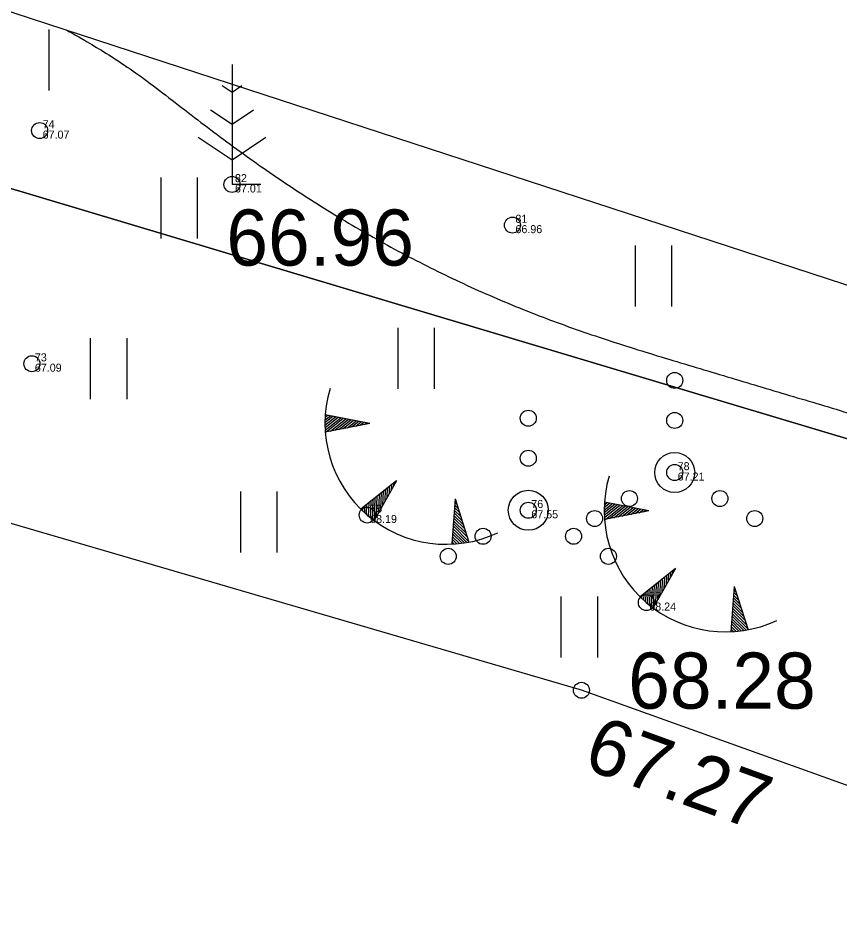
# Model space of a CAD drawing. Extents: x 637298 to 638628, y 6462502 to 6466834.
# Drawn here: x 637762.52 to 637772.78, y 6466301.99 to 6466313.32 of the extents above; entities that cross this region are included whole.
import ezdxf

# ---------------------------------------------------------------- set-up
doc = ezdxf.new("R2010")
doc.units = 0
for name, color, linetype in [('HALJASTUS', 7, 'Continuous'), ('HORISONTAAL-EH2000', 7, 'Continuous'), ('KORGUS-EH2000', 7, 'Continuous'), ('MOOTKORG-EH2000', 7, 'Continuous'), ('MOOTMPUNKT', 7, 'Continuous'), ('MOOTNR', 7, 'Continuous'), ('MOOTPIIR', 7, 'Continuous'), ('PIIR', 7, 'Continuous'), ('PUU', 7, 'Continuous'), ('RELJEEF', 7, 'Continuous'), ('TEE', 7, 'Continuous')]:
    doc.layers.add(name, color=color, linetype=linetype)

msp = doc.modelspace()

# ---------------------------------------------------------------- linework, layer by layer
at = {"layer": 'HALJASTUS'}
for p, q in [((637762.899, 6466313.183), (637762.899, 6466312.422)), ((637764.297, 6466311.334), (637764.297, 6466310.573)), ((637764.753, 6466311.334), (637764.753, 6466310.573)), ((637770.219, 6466310.486), (637770.219, 6466309.725)), ((637770.674, 6466310.486), (637770.674, 6466309.725)), ((637767.256, 6466309.456), (637767.256, 6466308.695)), ((637767.711, 6466309.456), (637767.711, 6466308.695)), ((637763.416, 6466309.327), (637763.416, 6466308.566)), ((637763.871, 6466309.327), (637763.871, 6466308.566)), ((637765.292, 6466307.412), (637765.292, 6466306.651)), ((637765.747, 6466307.412), (637765.747, 6466306.651)), ((637769.293, 6466306.1), (637769.293, 6466305.339)), ((637769.748, 6466306.1), (637769.748, 6466305.339))]:
    msp.add_line(p, q, dxfattribs=at)
for centre, radius in [((637770.714, 6466308.8), 0.1), ((637768.886, 6466308.328), 0.1), ((637770.714, 6466308.3), 0.1), ((637768.886, 6466307.828), 0.1), ((637770.714, 6466307.65), 0.25), ((637768.886, 6466307.178), 0.25), ((637770.149, 6466307.325), 0.1), ((637771.279, 6466307.325), 0.1), ((637769.714, 6466307.075), 0.1), ((637771.714, 6466307.075), 0.1), ((637768.321, 6466306.853), 0.1), ((637769.451, 6466306.853), 0.1), ((637767.886, 6466306.603), 0.1), ((637769.886, 6466306.603), 0.1)]:
    msp.add_circle(centre, radius, dxfattribs=at)
at = {"layer": 'HORISONTAAL-EH2000'}
for points in [[(637696.466, 6466314.263), (637696.48, 6466314.269), (637696.742, 6466314.381), (637697.246, 6466314.621), (637697.972, 6466314.98), (637698.704, 6466315.287), (637699.453, 6466315.479), (637700.226, 6466315.51), (637701.015, 6466315.404), (637701.807, 6466315.201), (637702.586, 6466314.942), (637703.344, 6466314.662), (637704.084, 6466314.369), (637704.813, 6466314.067), (637705.537, 6466313.757), (637706.264, 6466313.441), (637706.99, 6466313.116), (637707.71, 6466312.776), (637708.42, 6466312.415), (637709.122, 6466312.043), (637709.83, 6466311.68), (637710.538, 6466311.317), (637711.24, 6466310.945), (637711.932, 6466310.554), (637712.612, 6466310.142), (637713.289, 6466309.725), (637713.976, 6466309.324), (637714.675, 6466308.946), (637715.37, 6466308.56), (637716.053, 6466308.151), (637716.723, 6466307.722), (637717.382, 6466307.276), (637718.03, 6466306.815), (637718.673, 6466306.347), (637719.328, 6466305.895), (637719.988, 6466305.45), (637720.639, 6466304.994), (637721.265, 6466304.506), (637721.865, 6466303.982), (637722.465, 6466303.461), (637723.096, 6466302.979), (637723.753, 6466302.531), (637724.4, 6466302.068), (637725.016, 6466301.566), (637725.619, 6466301.045), (637726.231, 6466300.537), (637726.871, 6466300.067), (637727.524, 6466299.614), (637728.128, 6466299.095), (637728.703, 6466298.538), (637729.278, 6466297.981), (637729.882, 6466297.465), (637730.543, 6466297.03), (637731.255, 6466296.682), (637731.995, 6466296.39), (637732.747, 6466296.124), (637733.498, 6466295.854), (637734.237, 6466295.556), (637734.962, 6466295.23), (637735.677, 6466294.883), (637736.386, 6466294.522), (637737.091, 6466294.155), (637737.794, 6466293.782), (637738.495, 6466293.408), (637739.2, 6466293.04), (637739.911, 6466292.685), (637740.631, 6466292.347), (637741.355, 6466292.019), (637742.08, 6466291.692), (637742.802, 6466291.359), (637743.519, 6466291.015), (637744.23, 6466290.659), (637744.937, 6466290.296), (637745.641, 6466289.926), (637746.342, 6466289.552), (637747.042, 6466289.173), (637747.737, 6466288.787), (637748.427, 6466288.392), (637749.111, 6466287.987), (637749.787, 6466287.568), (637750.454, 6466287.136), (637751.12, 6466286.701), (637751.789, 6466286.271), (637752.465, 6466285.854), (637753.148, 6466285.447), (637753.83, 6466285.037), (637754.501, 6466284.611), (637755.159, 6466284.165), (637755.812, 6466283.711), (637756.46, 6466283.251), (637757.106, 6466282.787), (637757.748, 6466282.318), (637758.388, 6466281.846), (637759.009, 6466281.351), (637759.594, 6466280.815), (637760.155, 6466280.251), (637760.704, 6466279.672), (637761.254, 6466279.095), (637761.808, 6466278.525), (637762.324, 6466277.922), (637762.8, 6466277.285), (637763.248, 6466276.625), (637763.681, 6466275.954), (637764.111, 6466275.284), (637764.548, 6466274.619), (637764.989, 6466273.957), (637765.423, 6466273.29), (637765.836, 6466272.612), (637766.143, 6466272.051), (637766.312, 6466271.717), (637766.361, 6466271.618)], [(637763.122, 6466313.173), (637763.185, 6466313.139), (637763.483, 6466312.972), (637763.998, 6466312.644), (637764.636, 6466312.145), (637765.283, 6466311.654), (637765.951, 6466311.191), (637766.639, 6466310.759), (637767.347, 6466310.362), (637768.074, 6466310.002), (637768.819, 6466309.68), (637769.579, 6466309.398), (637770.351, 6466309.151), (637771.128, 6466308.918), (637771.905, 6466308.686), (637772.682, 6466308.454), (637773.457, 6466308.219), (637774.231, 6466307.98), (637775.005, 6466307.743), (637775.784, 6466307.521), (637776.573, 6466307.326), (637777.375, 6466307.167), (637778.181, 6466307.023), (637778.975, 6466306.846), (637779.739, 6466306.589), (637780.465, 6466306.232), (637781.213, 6466305.925), (637781.985, 6466305.676), (637782.767, 6466305.448), (637783.544, 6466305.208), (637784.311, 6466304.944), (637785.071, 6466304.663), (637785.827, 6466304.371), (637786.582, 6466304.076), (637787.334, 6466303.774), (637788.078, 6466303.452), (637788.81, 6466303.1), (637789.55, 6466302.776), (637790.329, 6466302.566), (637791.135, 6466302.448), (637791.956, 6466302.388), (637792.775, 6466302.355), (637793.588, 6466302.329), (637794.397, 6466302.301), (637795.203, 6466302.262), (637796.009, 6466302.206), (637796.816, 6466302.131), (637797.622, 6466302.037), (637798.427, 6466301.926), (637799.228, 6466301.8), (637799.906, 6466301.685), (637800.317, 6466301.614), (637800.461, 6466301.589)], [(637731.485, 6466310.032), (637731.63, 6466309.88), (637731.962, 6466309.532), (637732.486, 6466308.995), (637733.059, 6466308.421), (637733.635, 6466307.852), (637734.214, 6466307.284), (637734.798, 6466306.723), (637735.393, 6466306.173), (637735.999, 6466305.635), (637736.607, 6466305.1), (637737.211, 6466304.559), (637737.817, 6466304.02), (637738.433, 6466303.493), (637739.067, 6466302.99), (637739.709, 6466302.495), (637740.333, 6466301.977), (637740.947, 6466301.445), (637741.565, 6466300.919), (637742.202, 6466300.42), (637742.871, 6466299.964), (637743.533, 6466299.493), (637744.183, 6466299.001), (637744.837, 6466298.519), (637745.512, 6466298.077), (637746.227, 6466297.704), (637746.982, 6466297.411), (637747.762, 6466297.177), (637748.551, 6466296.981), (637749.337, 6466296.787), (637750.115, 6466296.561), (637750.885, 6466296.304), (637751.646, 6466296.021), (637752.397, 6466295.717), (637753.141, 6466295.394), (637753.879, 6466295.059), (637754.612, 6466294.714), (637755.343, 6466294.365), (637756.075, 6466294.017), (637756.809, 6466293.673), (637757.542, 6466293.328), (637758.271, 6466292.974), (637758.991, 6466292.604), (637759.706, 6466292.221), (637760.417, 6466291.833), (637761.129, 6466291.446), (637761.844, 6466291.064), (637762.557, 6466290.68), (637763.266, 6466290.287), (637763.975, 6466289.895), (637764.688, 6466289.509), (637765.408, 6466289.137), (637766.135, 6466288.778), (637766.868, 6466288.434), (637767.609, 6466288.105), (637768.353, 6466287.784), (637769.089, 6466287.446), (637769.816, 6466287.088), (637770.536, 6466286.715), (637771.25, 6466286.329), (637771.956, 6466285.929), (637772.651, 6466285.512), (637773.332, 6466285.072), (637773.995, 6466284.606), (637774.631, 6466284.098), (637775.233, 6466283.544), (637775.792, 6466282.947), (637776.302, 6466282.31), (637776.756, 6466281.637), (637777.191, 6466280.954), (637777.66, 6466280.293), (637778.14, 6466279.639), (637778.605, 6466278.975), (637779.03, 6466278.285), (637779.424, 6466277.575), (637779.837, 6466276.878), (637780.313, 6466276.226), (637780.853, 6466275.619), (637781.424, 6466275.042), (637782.016, 6466274.489), (637782.624, 6466273.953), (637783.244, 6466273.43), (637783.872, 6466272.919), (637784.51, 6466272.419), (637785.157, 6466271.932), (637785.812, 6466271.454), (637786.469, 6466270.98), (637787.128, 6466270.508), (637787.788, 6466270.039), (637788.451, 6466269.572), (637789.115, 6466269.109), (637789.783, 6466268.65), (637790.454, 6466268.196), (637791.126, 6466267.743), (637791.797, 6466267.287), (637792.464, 6466266.827), (637793.125, 6466266.36), (637793.782, 6466265.885), (637794.438, 6466265.409), (637795.1, 6466264.942), (637795.774, 6466264.492), (637796.459, 6466264.061), (637797.15, 6466263.637), (637797.667, 6466263.316), (637797.954, 6466263.136), (637798.011, 6466263.1)], [(637741.658, 6466306.737), (637741.747, 6466306.662), (637742.047, 6466306.413), (637742.557, 6466305.989), (637743.188, 6466305.463), (637743.823, 6466304.942), (637744.467, 6466304.431), (637745.123, 6466303.939), (637745.797, 6466303.47), (637746.489, 6466303.029), (637747.195, 6466302.61), (637747.913, 6466302.211), (637748.644, 6466301.837), (637749.387, 6466301.488), (637750.138, 6466301.159), (637750.894, 6466300.839), (637751.649, 6466300.516), (637752.398, 6466300.18), (637753.153, 6466299.859), (637753.918, 6466299.563), (637754.687, 6466299.275), (637755.453, 6466298.979), (637756.211, 6466298.667), (637756.965, 6466298.342), (637757.715, 6466298.008), (637758.463, 6466297.67), (637759.211, 6466297.333), (637759.962, 6466297.003), (637760.717, 6466296.681), (637761.472, 6466296.359), (637762.222, 6466296.025), (637762.967, 6466295.68), (637763.706, 6466295.325), (637764.442, 6466294.96), (637765.173, 6466294.588), (637765.905, 6466294.217), (637766.643, 6466293.857), (637767.389, 6466293.516), (637768.148, 6466293.204), (637768.92, 6466292.922), (637769.701, 6466292.669), (637770.491, 6466292.441), (637771.286, 6466292.236), (637772.084, 6466292.044), (637772.882, 6466291.852), (637773.676, 6466291.647), (637774.463, 6466291.418), (637775.246, 6466291.171), (637776.027, 6466290.917), (637776.804, 6466290.654), (637777.555, 6466290.33), (637778.279, 6466289.946), (637778.987, 6466289.526), (637779.691, 6466289.096), (637780.401, 6466288.677), (637781.108, 6466288.258), (637781.789, 6466287.804), (637782.433, 6466287.296), (637783.077, 6466286.787), (637783.756, 6466286.325), (637784.457, 6466285.894), (637785.157, 6466285.462), (637785.83, 6466284.994), (637786.461, 6466284.471), (637787.094, 6466283.947), (637787.743, 6466283.441), (637788.408, 6466282.959), (637789.094, 6466282.508), (637789.801, 6466282.092), (637790.518, 6466281.692), (637791.231, 6466281.287), (637791.951, 6466280.892), (637792.692, 6466280.535), (637793.462, 6466280.237), (637794.255, 6466280.011), (637795.068, 6466279.869), (637795.895, 6466279.821), (637796.727, 6466279.827), (637797.55, 6466279.799), (637798.352, 6466279.647), (637799.111, 6466279.291), (637799.731, 6466278.74), (637800.09, 6466278.049), (637800.217, 6466277.259), (637800.215, 6466276.404), (637800.187, 6466275.519), (637800.224, 6466274.639), (637800.373, 6466273.8), (637800.669, 6466273.037), (637801.147, 6466272.387), (637801.808, 6466271.906), (637802.573, 6466271.656), (637803.402, 6466271.585), (637804.257, 6466271.623), (637805.106, 6466271.701), (637805.932, 6466271.779), (637806.745, 6466271.852), (637807.552, 6466271.913), (637808.363, 6466271.962), (637809.18, 6466272.002), (637810.002, 6466272.045), (637810.825, 6466272.101), (637811.647, 6466272.178), (637812.468, 6466272.257), (637813.286, 6466272.307), (637814.101, 6466272.301), (637814.912, 6466272.219), (637815.721, 6466272.079), (637816.529, 6466271.909), (637817.336, 6466271.732), (637818.144, 6466271.57), (637818.953, 6466271.432), (637819.766, 6466271.328), (637820.582, 6466271.265), (637821.402, 6466271.247), (637822.223, 6466271.271), (637823.045, 6466271.333), (637823.863, 6466271.431), (637824.676, 6466271.568), (637825.477, 6466271.752), (637826.262, 6466271.99), (637827.028, 6466272.283), (637827.794, 6466272.578), (637828.569, 6466272.848), (637829.345, 6466273.116), (637830.113, 6466273.406), (637830.876, 6466273.713), (637831.639, 6466274.018), (637832.407, 6466274.303), (637833.185, 6466274.552), (637833.974, 6466274.766), (637834.772, 6466274.96), (637835.576, 6466275.146), (637836.376, 6466275.351), (637837.114, 6466275.694), (637837.744, 6466276.233), (637838.256, 6466276.914), (637838.644, 6466277.679), (637838.901, 6466278.472), (637839.01, 6466279.286), (637839.023, 6466279.92), (637839.031, 6466280.275), (637839.033, 6466280.354)]]:
    msp.add_open_spline(points, degree=3, dxfattribs=at)
at = {"layer": 'KORGUS-EH2000'}
for centre in [(637768.688, 6466310.739), (637762.687, 6466309.009), (637769.55, 6466304.93)]:
    msp.add_circle(centre, 0.1, dxfattribs=at)
at = {"layer": 'MOOTMPUNKT'}
for centre in [(637762.784, 6466311.92), (637765.186, 6466311.247), (637768.688, 6466310.739), (637762.687, 6466309.009), (637770.714, 6466307.65), (637768.886, 6466307.178), (637766.874, 6466307.119), (637770.36, 6466306.026)]:
    msp.add_circle(centre, 0.1, dxfattribs=at)
at = {"layer": 'MOOTPIIR'}
msp.add_lwpolyline([(637550.843, 6466239.756), (637567.331, 6466264.172), (637586.759, 6466295.579), (637611.677, 6466332.132), (637615.522, 6466343.5), (637625.548, 6466352.36), (637629.22, 6466355.956), (637659.829, 6466346.464), (637726.283, 6466325.758), (637749.653, 6466317.573), (637783.583, 6466306.489), (637822.326, 6466295.241)], dxfattribs=at)
at = {"layer": 'PIIR'}
for points in [[(637679.11, 6466405.95), (637665.46, 6466434.9), (637847.03, 6466396.72), (637850.62, 6466356.26), (637851.44, 6466340.86), (637852.46, 6466311.38), (637852.06, 6466284.36), (637851.48, 6466284.54), (637627.71, 6466351.52)], [(637680.8, 6466301.85), (637650.78, 6466201.36), (637553.97, 6466230.23), (637598.25, 6466305.27), (637627.71, 6466351.52), (637851.48, 6466284.54), (637851.37, 6466257.55)]]:
    msp.add_lwpolyline(points, close=True, dxfattribs=at)
at = {"layer": 'PUU'}
for p, q in [((637765.186, 6466312.747), (637765.186, 6466311.247)), ((637765.186, 6466312.397), (637765.062, 6466312.48)), ((637765.31, 6466312.48), (637765.186, 6466312.397)), ((637765.186, 6466311.997), (637764.919, 6466312.175)), ((637765.453, 6466312.175), (637765.186, 6466311.997)), ((637764.762, 6466311.836), (637765.186, 6466311.554)), ((637765.186, 6466311.554), (637765.61, 6466311.836)), ((637765.546, 6466311.247), (637765.186, 6466311.247))]:
    msp.add_line(p, q, dxfattribs=at)
at = {"layer": 'RELJEEF'}
for p, q in [((637766.348, 6466308.306), (637766.414, 6466308.359)), ((637766.349, 6466308.339), (637766.382, 6466308.366)), ((637766.907, 6466308.264), (637766.351, 6466308.372)), ((637766.347, 6466308.274), (637766.447, 6466308.353)), ((637766.347, 6466308.242), (637766.479, 6466308.347)), ((637766.348, 6466308.21), (637766.511, 6466308.341)), ((637766.35, 6466308.179), (637766.543, 6466308.334)), ((637766.907, 6466308.264), (637766.351, 6466308.155)), ((637766.362, 6466308.157), (637766.576, 6466308.328)), ((637766.415, 6466308.167), (637766.608, 6466308.322)), ((637766.468, 6466308.178), (637766.64, 6466308.316)), ((637766.521, 6466308.188), (637766.672, 6466308.31)), ((637766.574, 6466308.199), (637766.704, 6466308.303)), ((637766.627, 6466308.209), (637766.737, 6466308.297)), ((637766.68, 6466308.219), (637766.769, 6466308.291)), ((637766.733, 6466308.23), (637766.801, 6466308.285)), ((637766.786, 6466308.24), (637766.833, 6466308.278)), ((637766.839, 6466308.251), (637766.866, 6466308.272)), ((637767.239, 6466307.544), (637766.795, 6466307.192)), ((637767.239, 6466307.544), (637766.96, 6466307.051)), ((637767.125, 6466307.342), (637767.129, 6466307.456)), ((637767.151, 6466307.389), (637767.154, 6466307.477)), ((637767.178, 6466307.436), (637767.18, 6466307.497)), ((637767.205, 6466307.483), (637767.206, 6466307.518)), ((637766.991, 6466307.107), (637767, 6466307.354)), ((637767.018, 6466307.154), (637767.026, 6466307.375)), ((637767.045, 6466307.201), (637767.052, 6466307.395)), ((637767.071, 6466307.248), (637767.077, 6466307.416)), ((637767.098, 6466307.295), (637767.103, 6466307.436)), ((637766.843, 6466307.147), (637766.846, 6466307.232)), ((637766.867, 6466307.125), (637766.871, 6466307.253)), ((637766.891, 6466307.105), (637766.897, 6466307.273)), ((637766.916, 6466307.085), (637766.923, 6466307.293)), ((637766.94, 6466307.066), (637766.949, 6466307.314)), ((637766.965, 6466307.06), (637766.974, 6466307.334)), ((637767.972, 6466307.32), (637767.929, 6466306.755)), ((637768.009, 6466307.202), (637767.966, 6466307.245)), ((637767.993, 6466307.253), (637767.968, 6466307.278)), ((637767.972, 6466307.32), (637768.144, 6466306.78)), ((637769.833, 6466307.181), (637769.933, 6466307.26)), ((637769.833, 6466307.149), (637769.965, 6466307.254)), ((637769.834, 6466307.213), (637769.9, 6466307.266)), ((637769.834, 6466307.117), (637769.997, 6466307.248)), ((637769.835, 6466307.246), (637769.868, 6466307.273)), ((637769.836, 6466307.086), (637770.029, 6466307.241)), ((637770.393, 6466307.171), (637769.837, 6466307.279)), ((637769.848, 6466307.064), (637770.062, 6466307.235)), ((637769.901, 6466307.074), (637770.094, 6466307.229)), ((637769.954, 6466307.085), (637770.126, 6466307.223)), ((637766.818, 6466307.169), (637766.82, 6466307.212)), ((637768.075, 6466306.996), (637767.956, 6466307.114)), ((637768.059, 6466307.047), (637767.959, 6466307.147)), ((637768.042, 6466307.099), (637767.961, 6466307.179)), ((637768.026, 6466307.15), (637767.963, 6466307.212)), ((637770.393, 6466307.171), (637769.837, 6466307.062)), ((637770.007, 6466307.095), (637770.158, 6466307.217)), ((637770.06, 6466307.106), (637770.19, 6466307.21)), ((637770.113, 6466307.116), (637770.223, 6466307.204)), ((637770.166, 6466307.126), (637770.255, 6466307.198)), ((637770.219, 6466307.137), (637770.287, 6466307.192)), ((637770.272, 6466307.147), (637770.319, 6466307.185)), ((637770.325, 6466307.158), (637770.352, 6466307.179)), ((637768.125, 6466306.842), (637767.949, 6466307.016)), ((637768.108, 6466306.893), (637767.951, 6466307.048)), ((637768.092, 6466306.945), (637767.954, 6466307.081)), ((637768.059, 6466306.766), (637767.939, 6466306.885)), ((637768.09, 6466306.771), (637767.941, 6466306.917)), ((637768.12, 6466306.776), (637767.944, 6466306.95)), ((637768.141, 6466306.79), (637767.946, 6466306.983)), ((637767.962, 6466306.757), (637767.932, 6466306.787)), ((637767.995, 6466306.759), (637767.934, 6466306.819)), ((637768.027, 6466306.762), (637767.936, 6466306.852)), ((637770.725, 6466306.451), (637770.281, 6466306.099)), ((637770.725, 6466306.451), (637770.446, 6466305.958)), ((637770.557, 6466306.155), (637770.563, 6466306.323)), ((637770.584, 6466306.202), (637770.589, 6466306.343)), ((637770.611, 6466306.249), (637770.615, 6466306.363)), ((637770.637, 6466306.296), (637770.64, 6466306.384)), ((637770.664, 6466306.343), (637770.666, 6466306.404)), ((637770.691, 6466306.39), (637770.692, 6466306.425)), ((637770.426, 6466305.973), (637770.435, 6466306.221)), ((637770.451, 6466305.967), (637770.46, 6466306.241)), ((637770.477, 6466306.014), (637770.486, 6466306.261)), ((637770.504, 6466306.061), (637770.512, 6466306.282)), ((637770.531, 6466306.108), (637770.538, 6466306.302)), ((637771.458, 6466306.227), (637771.415, 6466305.662)), ((637771.458, 6466306.227), (637771.63, 6466305.687)), ((637770.304, 6466306.076), (637770.306, 6466306.119)), ((637770.329, 6466306.054), (637770.332, 6466306.139)), ((637770.353, 6466306.032), (637770.357, 6466306.16)), ((637770.377, 6466306.012), (637770.383, 6466306.18)), ((637770.402, 6466305.992), (637770.409, 6466306.2)), ((637771.512, 6466306.057), (637771.449, 6466306.119)), ((637771.495, 6466306.109), (637771.452, 6466306.152)), ((637771.479, 6466306.16), (637771.454, 6466306.185)), ((637771.578, 6466305.852), (637771.44, 6466305.988)), ((637771.561, 6466305.903), (637771.442, 6466306.021)), ((637771.545, 6466305.954), (637771.445, 6466306.054)), ((637771.528, 6466306.006), (637771.447, 6466306.086)), ((637771.627, 6466305.697), (637771.432, 6466305.89)), ((637771.611, 6466305.749), (637771.435, 6466305.923)), ((637771.594, 6466305.8), (637771.437, 6466305.955)), ((637771.513, 6466305.669), (637771.422, 6466305.759)), ((637771.545, 6466305.673), (637771.425, 6466305.792)), ((637771.576, 6466305.678), (637771.427, 6466305.824)), ((637771.606, 6466305.683), (637771.43, 6466305.857)), ((637771.448, 6466305.664), (637771.418, 6466305.694)), ((637771.481, 6466305.666), (637771.42, 6466305.726))]:
    msp.add_line(p, q, dxfattribs=at)
for centre in [(637767.861, 6466308.267), (637771.347, 6466307.174)]:
    msp.add_arc(centre, 1.514, 163.4234, 295.1745, dxfattribs=at)
at = {"layer": 'TEE'}
msp.add_lwpolyline([(637833.103, 6466285.49), (637811.931, 6466290.779), (637797.01, 6466294.72), (637783.55, 6466299.91), (637769.55, 6466304.93), (637756.44, 6466308.76), (637740.52, 6466311.99), (637728.18, 6466315.89), (637719.99, 6466318.65), (637714.718, 6466320.482), (637713.3, 6466316.296), (637718.31, 6466314.55), (637726.57, 6466311.66), (637740.07, 6466307.19), (637753.91, 6466303.24), (637768.13, 6466298.51), (637782.34, 6466294.57), (637796.14, 6466290.75), (637809.92, 6466286.64), (637832.59, 6466281.3)], dxfattribs=at)

# ---------------------------------------------------------------- texts
at = {"layer": 'KORGUS-EH2000'}
for s, p in [(' 66.96', (637764.855, 6466310.234)), (' 68.28', (637769.873, 6466304.701))]:
    msp.add_text(s, height=0.7, dxfattribs=at).set_placement(p)
msp.add_text('67.27', height=0.7, rotation=340.0061, dxfattribs=at).set_placement((637769.548, 6466303.967))
at = {"layer": 'MOOTKORG-EH2000'}
for s, p in [(' 67.07', (637762.784, 6466311.82)), (' 67.01', (637765.186, 6466311.147)), (' 66.96', (637768.688, 6466310.639)), (' 67.09', (637762.687, 6466308.909)), (' 67.21', (637770.714, 6466307.55)), (' 68.19', (637766.874, 6466307.019)), (' 67.55', (637768.886, 6466307.078)), (' 68.24', (637770.36, 6466305.926))]:
    msp.add_text(s, height=0.1, dxfattribs=at).set_placement(p)
at = {"layer": 'MOOTNR'}
for s, p in [(' 74', (637762.784, 6466311.949)), (' 82', (637765.186, 6466311.276)), (' 81', (637768.688, 6466310.768)), (' 73', (637762.687, 6466309.038)), (' 78', (637770.714, 6466307.679)), (' 75', (637766.874, 6466307.148)), (' 76', (637768.886, 6466307.207)), (' 77', (637770.36, 6466306.055))]:
    msp.add_text(s, height=0.1, dxfattribs=at).set_placement(p)

doc.saveas('drawing.dxf')
